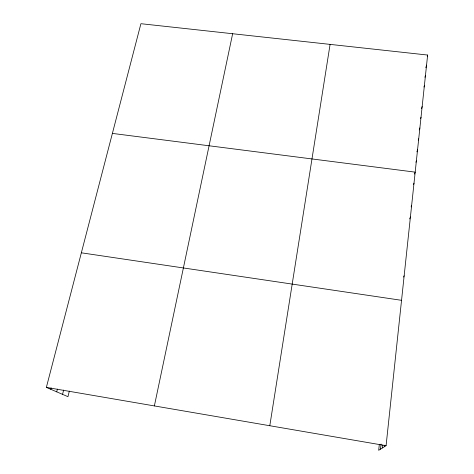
<?xml version="1.0" encoding="UTF-8"?>
<svg xmlns="http://www.w3.org/2000/svg" width="474" height="474" viewBox="0 0 474 474"><rect width="100%" height="100%" fill="white"/><g stroke="black" fill="none" stroke-linecap="round" stroke-linejoin="round"><path stroke-width="0.71" d="M379.307 444.606L378.685 450.3L386.079 445.69L427.637 55.049L140.914 23.7L46.363 387.388L67.954 396.679L69.346 391.08M382.524 447.906L382.826 445.08M384.562 446.638L384.716 445.187M380.527 449.151L381.084 444.055M269.801 425.735L330.088 44.384M154.376 405.928L232.645 33.731M62.55 394.356L63.629 390.061M56.714 391.844L57.419 389.083M50.777 389.29L51.139 387.874M427.258 56.394L427.637 55.049M425.806 67.77L426.564 65.134M424.917 77.268L425.48 75.33M423.969 87.038L424.384 85.628M421.534 108.587L422.156 106.561M420.616 118.518L421.025 117.197M419.265 129.882L419.881 127.95M418.317 140.073L418.726 138.817M416.871 151.876L417.558 149.802M415.917 162.256L416.373 160.911M414.501 174.106L415.177 172.145L112.397 133.407M413.559 184.433L414.009 183.165M411.112 206.931L411.622 205.568M409.654 218.929L410.413 216.956M403.575 277.071L404.15 275.821M81.35 252.808L401.543 300.315M46.363 387.388L386.079 445.69"/></g></svg>
